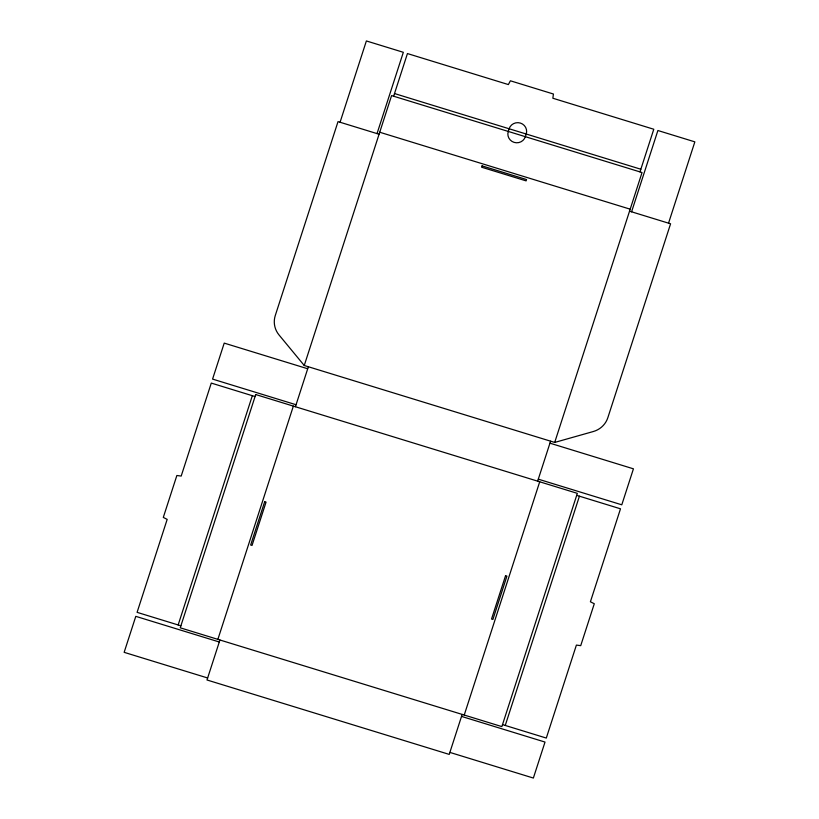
<?xml version="1.0" encoding="UTF-8"?>
<svg xmlns="http://www.w3.org/2000/svg" width="819" height="819" viewBox="0 0 819 819"><rect width="100%" height="100%" fill="white"/><g stroke="black" fill="none" stroke-linecap="round" stroke-linejoin="round"><path stroke-width="1.23" d="M340.069 122.256L366.38 40.95L403.337 52.303L377.027 133.61M178.153 624.958L252.334 395.71M304.248 365.489L391.584 95.588L642.045 172.533L554.698 442.434L304.248 365.489L279.033 334.961A21.529 20.966 0.3 0 1 275.276 315.52L338.022 121.621L379.074 134.234M217.874 639.363L293.356 406.111M393.642 96.212L407.442 53.563L508.374 84.572L510.391 80.794L553.429 94.021L552.856 98.239L653.787 129.248L639.987 171.898M219.932 639.997L206.992 679.985L449.232 754.401L462.172 714.414M295.413 406.736L308.353 366.758M537.653 481.162L550.593 441.175M464.23 715.048L539.711 481.797M631.582 211.814L657.892 130.508L694.85 141.861L668.539 223.167M505.251 725.45L579.432 496.191M554.698 442.434L593.325 431.521A21.529 20.966 0.3 0 0 607.841 417.69L670.587 223.792L629.535 211.179M394.502 93.55L640.847 169.236M379.719 132.238L630.18 209.183M307.698 368.755L224.222 343.11L212.571 379.095L296.058 404.74M549.948 443.171L633.435 468.826L621.785 504.811L538.298 479.166M255.078 396.55L211.282 383.087L181.194 476.064L176.863 475.501L163.298 517.413L167.178 519.379L137.09 612.346L180.886 625.798M576.699 495.352L620.495 508.814L590.407 601.781L594.287 603.746L580.722 645.648L576.392 645.096L546.304 738.062L502.508 724.61M219.287 641.994L135.8 616.349L124.15 652.333L207.637 677.978M461.527 716.41L545.014 742.065L533.364 778.05L449.877 752.405M255.723 394.543L180.241 627.804L501.863 726.607L577.344 493.355L255.723 394.543M264.68 501.709L250.665 545.024L252.027 545.444L266.052 502.129L264.68 501.709M482.063 165.878L481.633 167.209L526.115 180.876L526.545 179.545L482.063 165.878M509.121 128.767L508.261 131.429A8.968 8.733 0.3 0 0 514.117 142.383A8.968 8.733 0.3 0 0 525.368 136.681L526.228 134.019A8.968 8.733 0.3 0 0 520.372 123.065A8.968 8.733 0.3 0 0 509.121 128.767M505.558 575.706L491.533 619.031L492.905 619.451L506.92 576.126L505.558 575.706"/></g></svg>
